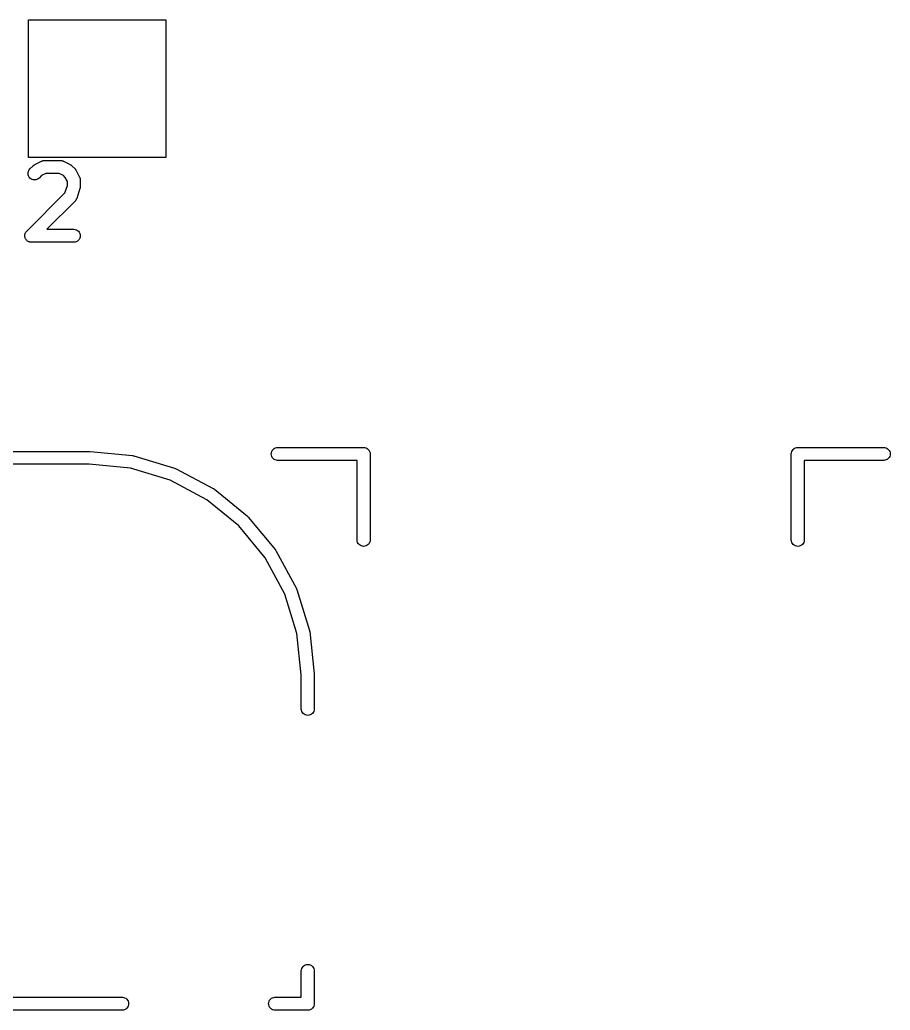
# Model space of a CAD drawing. Extents: x -13 to 127, y -89 to 15.
# Drawn here: x 3 to 13.13, y -56.62 to -45.1 of the extents above; entities that cross this region are included whole.
import ezdxf

# ---------------------------------------------------------------- set-up
doc = ezdxf.new("R2010")
doc.units = 0
doc.layers.add('BLACK', color=7, linetype='CONTINUOUS')

msp = doc.modelspace()

# ---------------------------------------------------------------- linework, layer by layer
at = {"layer": 'BLACK', "linetype": 'CONTINUOUS'}
for p, q in [((3.1, -46.7), (3.1, -45.1)), ((3.1, -45.1), (4.7, -45.1)), ((4.7, -45.1), (4.7, -46.7)), ((4.7, -46.7), (3.1, -46.7)), ((3.17598, -46.7829), (3.25217, -46.7448)), ((3.25217, -46.7448), (3.25311, -46.7444)), ((3.25311, -46.7444), (3.25519, -46.7436)), ((3.25519, -46.7436), (3.25713, -46.7426)), ((3.25713, -46.7426), (3.26204, -46.7411)), ((3.26204, -46.7411), (3.26685, -46.7393)), ((3.26685, -46.7393), (3.26903, -46.739)), ((3.26903, -46.739), (3.27115, -46.7383)), ((3.27115, -46.7383), (3.27625, -46.7378)), ((3.27625, -46.7378), (3.28131, -46.737)), ((3.28131, -46.737), (3.28352, -46.7371)), ((3.28352, -46.7371), (3.28571, -46.7369)), ((3.28571, -46.7369), (3.47619, -46.7369)), ((3.47619, -46.7369), (3.47724, -46.7369)), ((3.47724, -46.7369), (3.47943, -46.7372)), ((3.47943, -46.7372), (3.48164, -46.7371)), ((3.48164, -46.7371), (3.48669, -46.738)), ((3.48669, -46.738), (3.49178, -46.7385)), ((3.49178, -46.7385), (3.49388, -46.7392)), ((3.49388, -46.7392), (3.49606, -46.7396)), ((3.49606, -46.7396), (3.50086, -46.7414)), ((3.50086, -46.7414), (3.50574, -46.743)), ((3.50574, -46.743), (3.50767, -46.744)), ((3.50767, -46.744), (3.50973, -46.7448)), ((3.50973, -46.7448), (3.58592, -46.7829)), ((3.09643, -46.8878), (3.09791, -46.8733)), ((3.09781, -46.9024), (3.09643, -46.8878)), ((3.09791, -46.8733), (3.10219, -46.8593)), ((3.10219, -46.8593), (3.1091, -46.8464)), ((3.1091, -46.8464), (3.1184, -46.8351)), ((3.1184, -46.8351), (3.15649, -46.797)), ((3.15649, -46.797), (3.15724, -46.7962)), ((3.15724, -46.7962), (3.16052, -46.7936)), ((3.16052, -46.7936), (3.16359, -46.7907)), ((3.16359, -46.7907), (3.16624, -46.789)), ((3.16624, -46.789), (3.16867, -46.7871)), ((3.16867, -46.7871), (3.17241, -46.7852)), ((3.17241, -46.7852), (3.17598, -46.7829)), ((3.30342, -46.8869), (3.25395, -46.9116)), ((3.45848, -46.8869), (3.30342, -46.8869)), ((3.50795, -46.9116), (3.45848, -46.8869)), ((3.58592, -46.7829), (3.58685, -46.7834)), ((3.58685, -46.7834), (3.59039, -46.7857)), ((3.59039, -46.7857), (3.5941, -46.7877)), ((3.5941, -46.7877), (3.59652, -46.7897)), ((3.59652, -46.7897), (3.59913, -46.7914)), ((3.59913, -46.7914), (3.60215, -46.7943)), ((3.60215, -46.7943), (3.60541, -46.797)), ((3.60541, -46.797), (3.64351, -46.8351)), ((3.64351, -46.8351), (3.64424, -46.8358)), ((3.64424, -46.8358), (3.64687, -46.8391)), ((3.64687, -46.8391), (3.64977, -46.8422)), ((3.64977, -46.8422), (3.65143, -46.8448)), ((3.65143, -46.8448), (3.65338, -46.8472)), ((3.65338, -46.8472), (3.65531, -46.851)), ((3.65531, -46.851), (3.65756, -46.8546)), ((3.65756, -46.8546), (3.69565, -46.9307)), ((3.10199, -46.9164), (3.09781, -46.9024)), ((3.10881, -46.9294), (3.10199, -46.9164)), ((3.11803, -46.9408), (3.10881, -46.9294)), ((3.12927, -46.9501), (3.11803, -46.9408)), ((3.14212, -46.9571), (3.12927, -46.9501)), ((3.15609, -46.9615), (3.14212, -46.9571)), ((3.17064, -46.9631), (3.15609, -46.9615)), ((3.18522, -46.9618), (3.17064, -46.9631)), ((3.19928, -46.9577), (3.18522, -46.9618)), ((3.21228, -46.951), (3.19928, -46.9577)), ((3.22372, -46.9419), (3.21228, -46.951)), ((3.22446, -46.9411), (3.22372, -46.9419)), ((3.25395, -46.9116), (3.22446, -46.9411)), ((3.52884, -46.9325), (3.50795, -46.9116)), ((3.55357, -46.982), (3.52884, -46.9325)), ((3.55357, -47.0283), (3.55357, -46.982)), ((3.69565, -46.9307), (3.69611, -46.9317)), ((3.69611, -46.9317), (3.69688, -46.9338)), ((3.69688, -46.9338), (3.69791, -46.9357)), ((3.69791, -46.9357), (3.6994, -46.9406)), ((3.6994, -46.9406), (3.70116, -46.9454)), ((3.70116, -46.9454), (3.7015, -46.9476)), ((3.7015, -46.9476), (3.70214, -46.9497)), ((3.70214, -46.9497), (3.70264, -46.9548)), ((3.70264, -46.9548), (3.70344, -46.9599)), ((3.70344, -46.9599), (3.70336, -46.9621)), ((3.70336, -46.9621), (3.70357, -46.9643)), ((3.70357, -46.9643), (3.70357, -47.0405)), ((3.0803, -47.5589), (3.52492, -47.1142)), ((3.52492, -47.1142), (3.55357, -47.0283)), ((3.69972, -47.0642), (3.66163, -47.1785)), ((3.70066, -47.0601), (3.69972, -47.0642)), ((3.70193, -47.0561), (3.70066, -47.0601)), ((3.70228, -47.053), (3.70193, -47.0561)), ((3.70297, -47.0499), (3.70228, -47.053)), ((3.70309, -47.0457), (3.70297, -47.0499)), ((3.70356, -47.0415), (3.70309, -47.0457)), ((3.70357, -47.0405), (3.70356, -47.0415)), ((3.64351, -47.2078), (3.3144, -47.5369)), ((3.64491, -47.2061), (3.64351, -47.2078)), ((3.64653, -47.2046), (3.64491, -47.2061)), ((3.64954, -47.2005), (3.64653, -47.2046)), ((3.6528, -47.1965), (3.64954, -47.2005)), ((3.65385, -47.1945), (3.6528, -47.1965)), ((3.65514, -47.1928), (3.65385, -47.1945)), ((3.65729, -47.1881), (3.65514, -47.1928)), ((3.65972, -47.1836), (3.65729, -47.1881)), ((3.66036, -47.1815), (3.65972, -47.1836)), ((3.66129, -47.1795), (3.66036, -47.1815)), ((3.66163, -47.1785), (3.66129, -47.1795)), ((3.06419, -47.5828), (3.06762, -47.5765)), ((3.06762, -47.5765), (3.07101, -47.5702)), ((3.07101, -47.5702), (3.07109, -47.5701)), ((3.07109, -47.5701), (3.07116, -47.57)), ((3.07116, -47.57), (3.07576, -47.5644)), ((3.07576, -47.5644), (3.0803, -47.5589)), ((3.3144, -47.5369), (3.62857, -47.5369)), ((3.62857, -47.5369), (3.62962, -47.5369)), ((3.62962, -47.5369), (3.64416, -47.5385)), ((3.64416, -47.5385), (3.65812, -47.543)), ((3.65812, -47.543), (3.67094, -47.55)), ((3.67094, -47.55), (3.68216, -47.5594)), ((3.68216, -47.5594), (3.69133, -47.5708)), ((3.69133, -47.5708), (3.69811, -47.5838)), ((3.05833, -47.6116), (3.05835, -47.6115)), ((3.05901, -47.6188), (3.05833, -47.6116)), ((3.05834, -47.6114), (3.05908, -47.6043)), ((3.05835, -47.6115), (3.05834, -47.6114)), ((3.05966, -47.626), (3.05901, -47.6188)), ((3.05908, -47.6043), (3.05981, -47.5971)), ((3.0597, -47.6261), (3.05966, -47.626)), ((3.05971, -47.6262), (3.0597, -47.6261)), ((3.06177, -47.6331), (3.05971, -47.6262)), ((3.05981, -47.5971), (3.05985, -47.597)), ((3.05985, -47.597), (3.05986, -47.5968)), ((3.05986, -47.5968), (3.06201, -47.5899)), ((3.06379, -47.64), (3.06177, -47.6331)), ((3.06201, -47.5899), (3.06409, -47.5831)), ((3.06385, -47.6401), (3.06379, -47.64)), ((3.06389, -47.6402), (3.06385, -47.6401)), ((3.06734, -47.6468), (3.06389, -47.6402)), ((3.06409, -47.5831), (3.06415, -47.583)), ((3.06415, -47.583), (3.06419, -47.5828)), ((3.07058, -47.653), (3.06734, -47.6468)), ((3.07066, -47.6531), (3.07058, -47.653)), ((3.07072, -47.6532), (3.07066, -47.6531)), ((3.0753, -47.6588), (3.07072, -47.6532)), ((3.07975, -47.6644), (3.0753, -47.6588)), ((3.07985, -47.6645), (3.07975, -47.6644)), ((3.07993, -47.6646), (3.07985, -47.6645)), ((3.08541, -47.6691), (3.07993, -47.6646)), ((3.09096, -47.6738), (3.08541, -47.6691)), ((3.09108, -47.6739), (3.09096, -47.6738)), ((3.09118, -47.6739), (3.09108, -47.6739)), ((3.09752, -47.6774), (3.09118, -47.6739)), ((3.10379, -47.6808), (3.09752, -47.6774)), ((3.10391, -47.6809), (3.10379, -47.6808)), ((3.10403, -47.6809), (3.10391, -47.6809)), ((3.11093, -47.6831), (3.10403, -47.6809)), ((3.11774, -47.6853), (3.11093, -47.6831)), ((3.11787, -47.6853), (3.11774, -47.6853)), ((3.118, -47.6853), (3.11787, -47.6853)), ((3.12511, -47.6861), (3.118, -47.6853)), ((3.13229, -47.6869), (3.12511, -47.6861)), ((3.13254, -47.6869), (3.13229, -47.6869)), ((3.13255, -47.6869), (3.13254, -47.6869)), ((3.13256, -47.6869), (3.13255, -47.6869)), ((3.13333, -47.6869), (3.13256, -47.6869)), ((3.62857, -47.6869), (3.13333, -47.6869)), ((3.64314, -47.6855), (3.62857, -47.6869)), ((3.65715, -47.6812), (3.64314, -47.6855)), ((3.67007, -47.6744), (3.65715, -47.6812)), ((3.68142, -47.6651), (3.67007, -47.6744)), ((3.69075, -47.6538), (3.68142, -47.6651)), ((3.69771, -47.641), (3.69075, -47.6538)), ((3.70204, -47.627), (3.69771, -47.641)), ((3.69811, -47.5838), (3.70224, -47.5979)), ((3.70357, -47.6124), (3.70204, -47.627)), ((3.70224, -47.5979), (3.70357, -47.6124)), ((5.93037, -50.1212), (5.93734, -50.1081)), ((5.93734, -50.1081), (5.94671, -50.0967)), ((5.94671, -50.0967), (5.95813, -50.0873)), ((5.95813, -50.0873), (5.97116, -50.0804)), ((5.97116, -50.0804), (5.9853, -50.0761)), ((5.9853, -50.0761), (5.99632, -50.075)), ((5.99632, -50.075), (6.99632, -50.075)), ((6.99632, -50.075), (7, -50.0746)), ((7, -50.0746), (7.00367, -50.075)), ((7.00367, -50.075), (7.0147, -50.0761)), ((7.0147, -50.0761), (7.02884, -50.0804)), ((7.02884, -50.0804), (7.04187, -50.0873)), ((7.04187, -50.0873), (7.05329, -50.0967)), ((7.05329, -50.0967), (7.06266, -50.1081)), ((7.06266, -50.1081), (7.06962, -50.1212)), ((11.9804, -50.1212), (11.9873, -50.1081)), ((11.9873, -50.1081), (11.9967, -50.0967)), ((11.9967, -50.0967), (12.0081, -50.0873)), ((12.0081, -50.0873), (12.0212, -50.0804)), ((12.0212, -50.0804), (12.0353, -50.0761)), ((12.0353, -50.0761), (12.0463, -50.075)), ((12.0463, -50.075), (12.05, -50.0746)), ((12.05, -50.0746), (12.0537, -50.075)), ((12.0537, -50.075), (13.0537, -50.075)), ((13.0537, -50.075), (13.0647, -50.0761)), ((13.0647, -50.0761), (13.0788, -50.0804)), ((13.0788, -50.0804), (13.0919, -50.0873)), ((13.0919, -50.0873), (13.1033, -50.0967)), ((13.1033, -50.0967), (13.1127, -50.1081)), ((13.1127, -50.1081), (13.1196, -50.1212)), ((-5.07632, -50.12), (3.81367, -50.12)), ((3.81367, -50.12), (3.81731, -50.1204)), ((3.81731, -50.1204), (3.81732, -50.1204)), ((3.81732, -50.1204), (4.31066, -50.1687)), ((4.31066, -50.1687), (4.31067, -50.1687)), ((4.31067, -50.1687), (4.31068, -50.1687)), ((4.31068, -50.1687), (4.31171, -50.1688)), ((4.31171, -50.1688), (4.31834, -50.1702)), ((4.31834, -50.1702), (4.32503, -50.1716)), ((4.32503, -50.1716), (4.7996, -50.3149)), ((5.92464, -50.15), (5.92609, -50.1353)), ((5.92609, -50.1647), (5.92464, -50.15)), ((5.92609, -50.1353), (5.93037, -50.1212)), ((5.93037, -50.1788), (5.92609, -50.1647)), ((5.93734, -50.1919), (5.93037, -50.1788)), ((5.94671, -50.2033), (5.93734, -50.1919)), ((5.95813, -50.2127), (5.94671, -50.2033)), ((5.97116, -50.2196), (5.95813, -50.2127)), ((5.9853, -50.2239), (5.97116, -50.2196)), ((5.99632, -50.225), (5.9853, -50.2239)), ((6.925, -50.225), (5.99632, -50.225)), ((6.925, -51.1537), (6.925, -50.225)), ((7.06962, -50.1212), (7.07391, -50.1353)), ((7.07391, -50.1353), (7.07536, -50.15)), ((7.07536, -50.15), (7.075, -50.1537)), ((7.075, -50.1537), (7.075, -51.1537)), ((11.9746, -50.15), (11.9761, -50.1353)), ((11.975, -50.1537), (11.9746, -50.15)), ((11.975, -51.1537), (11.975, -50.1537)), ((11.9761, -50.1353), (11.9804, -50.1212)), ((13.0537, -50.225), (12.125, -50.225)), ((12.125, -50.225), (12.125, -51.1537)), ((13.0647, -50.2239), (13.0537, -50.225)), ((13.0788, -50.2196), (13.0647, -50.2239)), ((13.0919, -50.2127), (13.0788, -50.2196)), ((13.1033, -50.2033), (13.0919, -50.2127)), ((13.1127, -50.1919), (13.1033, -50.2033)), ((13.1196, -50.1788), (13.1127, -50.1919)), ((13.1196, -50.1212), (13.1239, -50.1353)), ((13.1239, -50.1647), (13.1196, -50.1788)), ((13.1239, -50.1353), (13.1254, -50.15)), ((13.1254, -50.15), (13.1239, -50.1647)), ((3.80633, -50.27), (-5.005, -50.27)), ((4.28872, -50.3173), (3.80633, -50.27)), ((4.7492, -50.4563), (4.28872, -50.3173)), ((4.7996, -50.3149), (4.8006, -50.3152)), ((4.8006, -50.3152), (4.80689, -50.3179)), ((4.80689, -50.3179), (4.81313, -50.3204)), ((4.81313, -50.3204), (5.25082, -50.5532)), ((5.17391, -50.6821), (4.7492, -50.4563)), ((5.25082, -50.5532), (5.25082, -50.5532)), ((5.25082, -50.5532), (5.25083, -50.5532)), ((5.25083, -50.5532), (5.25175, -50.5537)), ((5.25175, -50.5537), (5.25735, -50.5575)), ((5.25735, -50.5575), (5.26302, -50.5613)), ((5.26302, -50.5613), (5.64717, -50.8746)), ((5.54667, -50.9862), (5.17391, -50.6821)), ((5.64717, -50.8746), (5.64798, -50.8752)), ((5.64798, -50.8752), (5.65271, -50.8801)), ((5.65271, -50.8801), (5.65756, -50.8849)), ((5.65756, -50.8849), (5.97354, -51.2668)), ((5.85328, -51.3568), (5.54667, -50.9862)), ((6.92609, -51.1647), (6.925, -51.1537)), ((6.93038, -51.1788), (6.92609, -51.1647)), ((6.93734, -51.1919), (6.93038, -51.1788)), ((6.94671, -51.2033), (6.93734, -51.1919)), ((6.95813, -51.2127), (6.94671, -51.2033)), ((6.97116, -51.2196), (6.95813, -51.2127)), ((6.9853, -51.2239), (6.97116, -51.2196)), ((7, -51.2254), (6.9853, -51.2239)), ((7.0147, -51.2239), (7, -51.2254)), ((7.02884, -51.2196), (7.0147, -51.2239)), ((7.04187, -51.2127), (7.02884, -51.2196)), ((7.05329, -51.2033), (7.04187, -51.2127)), ((7.06266, -51.1919), (7.05329, -51.2033)), ((7.06962, -51.1788), (7.06266, -51.1919)), ((7.07391, -51.1647), (7.06962, -51.1788)), ((7.075, -51.1537), (7.07391, -51.1647)), ((11.9761, -51.1647), (11.975, -51.1537)), ((11.9804, -51.1788), (11.9761, -51.1647)), ((11.9873, -51.1919), (11.9804, -51.1788)), ((11.9967, -51.2033), (11.9873, -51.1919)), ((12.0081, -51.2127), (11.9967, -51.2033)), ((12.0212, -51.2196), (12.0081, -51.2127)), ((12.0353, -51.2239), (12.0212, -51.2196)), ((12.05, -51.2254), (12.0353, -51.2239)), ((12.0647, -51.2239), (12.05, -51.2254)), ((12.0788, -51.2196), (12.0647, -51.2239)), ((12.0919, -51.2127), (12.0788, -51.2196)), ((12.1033, -51.2033), (12.0919, -51.2127)), ((12.1127, -51.1919), (12.1033, -51.2033)), ((12.1196, -51.1788), (12.1127, -51.1919)), ((12.1239, -51.1647), (12.1196, -51.1788)), ((12.125, -51.1537), (12.1239, -51.1647)), ((6.08206, -51.7799), (5.85328, -51.3568)), ((5.97354, -51.2668), (5.97421, -51.2677)), ((5.97421, -51.2677), (5.97792, -51.2733)), ((5.97792, -51.2733), (5.98173, -51.279)), ((5.98173, -51.279), (6.21751, -51.715)), ((6.21751, -51.715), (6.218, -51.716)), ((6.218, -51.716), (6.22054, -51.7223)), ((6.22054, -51.7223), (6.22318, -51.7285)), ((6.2243, -52.2394), (6.08206, -51.7799)), ((6.22318, -51.7285), (6.36977, -52.2021)), ((6.27495, -52.7213), (6.2243, -52.2394)), ((6.36977, -52.2021), (6.37007, -52.2031)), ((6.37007, -52.2031), (6.37134, -52.2098)), ((6.37134, -52.2098), (6.37271, -52.2164)), ((6.37271, -52.2164), (6.42453, -52.7094)), ((6.275, -52.7353), (6.27495, -52.7213)), ((6.275, -53.1197), (6.275, -52.7353)), ((6.42453, -52.7094), (6.42463, -52.7105)), ((6.42463, -52.7105), (6.42461, -52.7137)), ((6.42461, -52.7137), (6.42494, -52.717)), ((6.42494, -52.717), (6.42499, -52.7312)), ((6.42499, -52.7312), (6.425, -52.7313)), ((6.425, -52.7313), (6.425, -53.1197)), ((6.27609, -53.1307), (6.275, -53.1197)), ((6.28038, -53.1448), (6.27609, -53.1307)), ((6.28734, -53.1579), (6.28038, -53.1448)), ((6.29671, -53.1693), (6.28734, -53.1579)), ((6.30813, -53.1787), (6.29671, -53.1693)), ((6.32116, -53.1856), (6.30813, -53.1787)), ((6.3353, -53.1899), (6.32116, -53.1856)), ((6.35, -53.1914), (6.3353, -53.1899)), ((6.3647, -53.1899), (6.35, -53.1914)), ((6.37884, -53.1856), (6.3647, -53.1899)), ((6.39187, -53.1787), (6.37884, -53.1856)), ((6.40329, -53.1693), (6.39187, -53.1787)), ((6.41266, -53.1579), (6.40329, -53.1693)), ((6.41962, -53.1448), (6.41266, -53.1579)), ((6.42391, -53.1307), (6.41962, -53.1448)), ((6.425, -53.1197), (6.42391, -53.1307)), ((6.29671, -56.1107), (6.30813, -56.1013)), ((6.30813, -56.1013), (6.32116, -56.0944)), ((6.32116, -56.0944), (6.3353, -56.0901)), ((6.3353, -56.0901), (6.35, -56.0886)), ((6.35, -56.0886), (6.3647, -56.0901)), ((6.3647, -56.0901), (6.37884, -56.0944)), ((6.37884, -56.0944), (6.39187, -56.1013)), ((6.39187, -56.1013), (6.40329, -56.1107)), ((6.275, -56.1603), (6.27609, -56.1493)), ((6.275, -56.47), (6.275, -56.1603)), ((6.27609, -56.1493), (6.28037, -56.1352)), ((6.28037, -56.1352), (6.28734, -56.1221)), ((6.28734, -56.1221), (6.29671, -56.1107)), ((6.40329, -56.1107), (6.41266, -56.1221)), ((6.41266, -56.1221), (6.41962, -56.1352)), ((6.41962, -56.1352), (6.42391, -56.1493)), ((6.42391, -56.1493), (6.425, -56.1603)), ((6.425, -56.1603), (6.425, -56.5413)), ((2.59407, -56.47), (4.19467, -56.47)), ((4.19467, -56.47), (4.2057, -56.4711)), ((4.2057, -56.4711), (4.21984, -56.4754)), ((4.21984, -56.4754), (4.23287, -56.4823)), ((4.23287, -56.4823), (4.24429, -56.4917)), ((4.24429, -56.4917), (4.25366, -56.5031)), ((4.25366, -56.5031), (4.26062, -56.5162)), ((4.26062, -56.5162), (4.26491, -56.5303)), ((4.26491, -56.5597), (4.26063, -56.5738)), ((4.26491, -56.5303), (4.26636, -56.545)), ((4.26636, -56.545), (4.26491, -56.5597)), ((5.89364, -56.545), (5.89509, -56.5303)), ((5.89509, -56.5597), (5.89364, -56.545)), ((5.89509, -56.5303), (5.89938, -56.5162)), ((5.89938, -56.5738), (5.89509, -56.5597)), ((5.89938, -56.5162), (5.90634, -56.5031)), ((5.90634, -56.5031), (5.91571, -56.4917)), ((5.91571, -56.4917), (5.92713, -56.4823)), ((5.92713, -56.4823), (5.94016, -56.4754)), ((5.94016, -56.4754), (5.9543, -56.4711)), ((5.9543, -56.4711), (5.96532, -56.47)), ((5.96532, -56.47), (6.275, -56.47)), ((6.42391, -56.5597), (6.41962, -56.5738)), ((6.425, -56.5487), (6.42391, -56.5597)), ((6.425, -56.5413), (6.42536, -56.545)), ((6.42536, -56.545), (6.425, -56.5487)), ((4.19468, -56.62), (2.53632, -56.62)), ((4.2057, -56.6189), (4.19468, -56.62)), ((4.21984, -56.6146), (4.2057, -56.6189)), ((4.23287, -56.6077), (4.21984, -56.6146)), ((4.24429, -56.5983), (4.23287, -56.6077)), ((4.25366, -56.5869), (4.24429, -56.5983)), ((4.26063, -56.5738), (4.25366, -56.5869)), ((5.90634, -56.5869), (5.89938, -56.5738)), ((5.91571, -56.5983), (5.90634, -56.5869)), ((5.92713, -56.6077), (5.91571, -56.5983)), ((5.94016, -56.6146), (5.92713, -56.6077)), ((5.9543, -56.6189), (5.94016, -56.6146)), ((5.96532, -56.62), (5.9543, -56.6189)), ((6.34632, -56.62), (5.96532, -56.62)), ((6.35, -56.6204), (6.34632, -56.62)), ((6.35367, -56.62), (6.35, -56.6204)), ((6.35369, -56.62), (6.35367, -56.62)), ((6.3647, -56.6189), (6.35369, -56.62)), ((6.37884, -56.6146), (6.3647, -56.6189)), ((6.39187, -56.6077), (6.37884, -56.6146)), ((6.40329, -56.5983), (6.39187, -56.6077)), ((6.41266, -56.5869), (6.40329, -56.5983)), ((6.41962, -56.5738), (6.41266, -56.5869))]:
    msp.add_line(p, q, dxfattribs=at)

doc.saveas('drawing.dxf')
